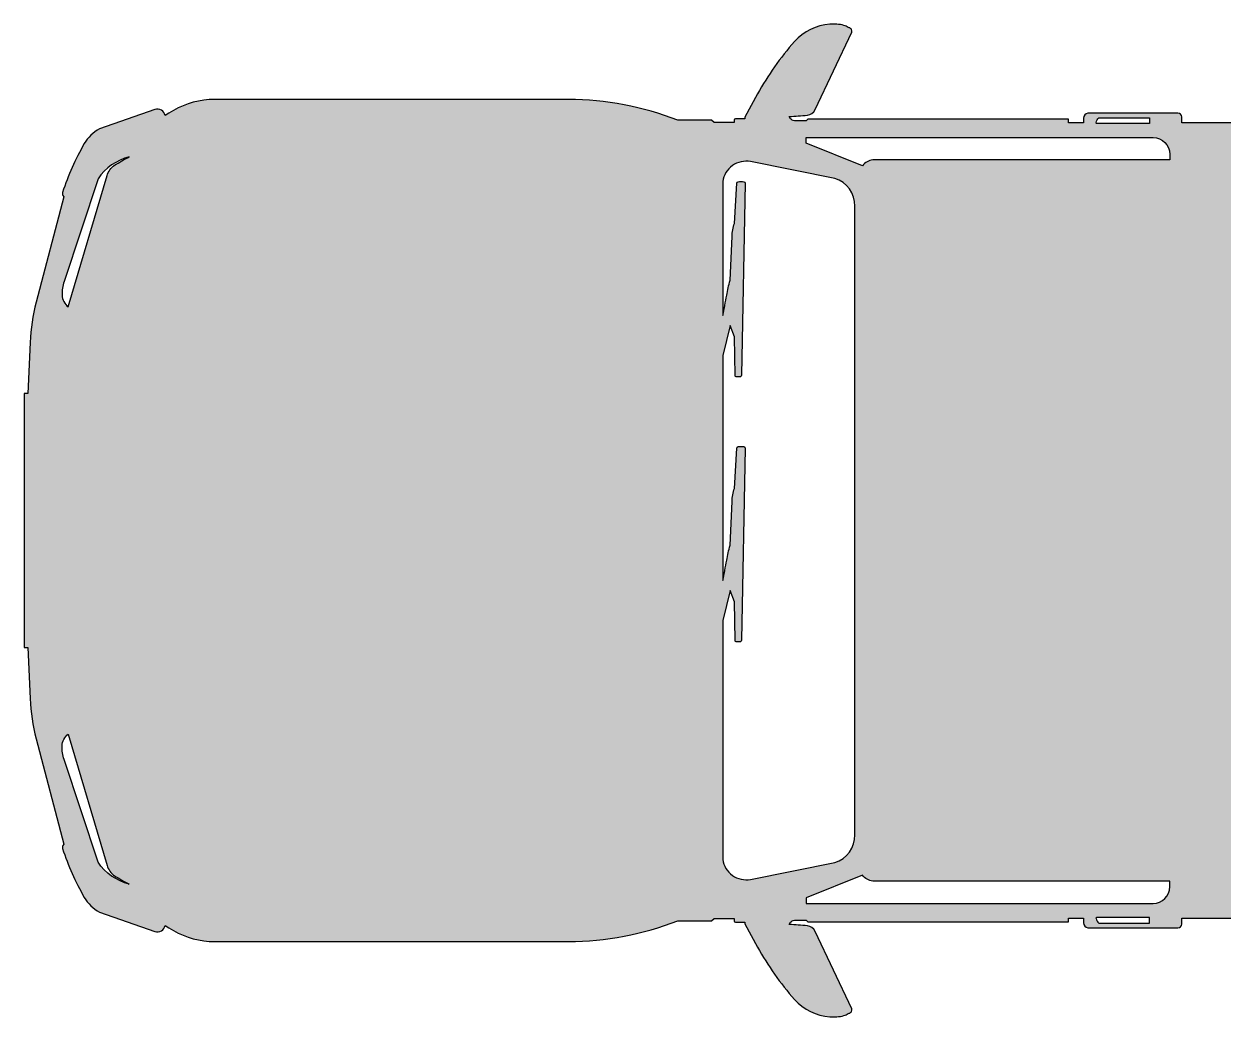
# Model space of a CAD drawing. Header units: metres. Extents: x 23259 to 40448, y -1247 to 8093.
# Drawn here: x 33036 to 35539, y -1212 to 859 of the extents above; entities that cross this region are included whole.
import ezdxf

# ---------------------------------------------------------------- set-up
doc = ezdxf.new("R2010")
doc.units = ezdxf.units.M
doc.layers.add('dwgmodels.com', color=250, linetype='Continuous')
doc.layers.add('hatch_dwgmodels.com', color=250, linetype='Continuous', lineweight=13)

msp = doc.modelspace()

# ---------------------------------------------------------------- hatches: boundary and pattern name
at = {"layer": 'hatch_dwgmodels.com'}
h = msp.add_hatch(color=256, dxfattribs=at)
h.dxf.hatch_style = 1
edge = h.paths.add_edge_path(flags=16)
edge.add_arc((33283.38151408019, -826.176721521295), 112.0875946250107, 214.1113210140718, 255.7418990245181, ccw=False)
edge.add_line((33190.57864140424, -889.0357359258524), (33119.67737381168, -675.1049130159845))
edge.add_arc((33196.26899908049, -649.7208040565145), 80.68847531701319, 177.9593080796212, 198.3363047603937, ccw=False)
edge.add_arc((33148.68285179383, -648.0252210562617), 33.07212922349456, 127.91457812811589, 177.9593080796212, ccw=False)
edge.add_line((33128.3604929874, -621.9337001362765), (33209.45574715205, -895.6130137963519))
edge.add_arc((33248.4659715347, -884.053703671582), 40.68679462608392, 196.5053404381527, 234.470299956431)
edge.add_arc((33458.30397208613, -543.5846349910462), 440.5409584178299, 237.9952504500254, 242.6305108933057)
edge = h.paths.add_edge_path()
edge.add_line((37541.42717287607, -672.0743529180727), (37717.56311512749, -672.0743529180727))
edge.add_arc((37717.56311512749, -635.6636454600082), 36.41070745806451, 270, 305.7687203432481)
edge.add_arc((37646.32590246179, -536.7770707224734), 158.2848028668062, 305.7687203432484, 339.5522487551167)
edge.add_arc((37758.86059151065, -578.7351393987963), 38.18261401760123, 339.5522487551169, 365.8553302072581)
edge.add_line((37796.84399367544, -574.8398636441343), (37796.84399367544, -272.0743529180727))
edge.add_line((37796.84399367544, -272.0743529180727), (37796.84399367544, 30.69115780798893))
edge.add_arc((37758.86059151065, 34.58643356265083), 38.18261401760127, 354.1446697927419, 380.4477512448831)
edge.add_arc((37646.32590246179, -7.371635113671971), 158.2848028668067, 20.44775124488329, 54.23127965675152)
edge.add_arc((37717.56311512749, 91.5149396238628), 36.41070745806453, 54.23127965675192, 90)
edge.add_line((37717.56311512749, 127.9256470819273), (37541.42717287607, 127.9256470819273))
edge.add_arc((37541.42717287607, 97.92564708192731), 30, 90, 180)
edge.add_line((37511.42717287607, 97.92564708192731), (37511.42717287607, -209.8966954638963))
edge.add_line((37511.42717287607, -209.8966954638963), (37480.99273218315, -209.8966954638963))
edge.add_line((37480.99273218315, -209.8966954638963), (37480.99273218315, -119.8966954638963))
edge.add_line((37480.99273218315, -119.8966954638963), (37472.99273218315, -119.8966954638963))
edge.add_line((37472.99273218315, -119.8966954638963), (37472.99273218315, -139.8966954638963))
edge.add_line((37472.99273218315, -139.8966954638963), (37457.99273218315, -139.8966954638963))
edge.add_line((37457.99273218315, -139.8966954638963), (37457.99273218315, 115.5176524235685))
edge.add_line((37457.99273218315, 115.5176524235685), (37513.45333105077, 134.0839749090774))
edge.add_arc((37500.25402491556, 173.5124305694226), 41.57913897870721, 288.5087938915692, 359.1679112150301)
edge.add_line((37541.82877927453, 172.9086108921729), (37541.82877927453, 599.9805543321236))
edge.add_arc((37441.82877927453, 599.9805543321236), 100, 0, 90)
edge.add_line((37441.82877927453, 699.9805543321236), (36202.56210684597, 699.9805543321236))
edge.add_arc((36208.68364567318, 642.787464782156), 57.51975947345097, 96.10927154035107, 161.9664351729645)
edge.add_line((36153.98952564488, 660.594091756775), (35585.62497504342, 660.594091756775))
edge.add_line((35585.62497504342, 660.594091756775), (35585.62497504342, 652.7857253186921))
edge.add_line((35585.62497504342, 652.7857253186921), (35451.06575016615, 652.7857253186921))
edge.add_line((35451.06575016615, 652.7857253186921), (35451.06575016615, 665.3863609674554))
edge.add_arc((35442.98604603375, 664.4592521211051), 8.132720927220465, 6.545798627672321, 90)
edge.add_line((35442.98604603375, 672.5919730483256), (35254.71006846621, 672.5919730483256))
edge.add_arc((35256.10680059103, 662.5446718295389), 10.14392046545802, 97.91428809089622, 180)
edge.add_line((35245.96288012557, 662.5446718295389), (35245.96288012557, 652.7857253186921))
edge.add_line((35245.96288012557, 652.7857253186921), (35214.63888299146, 652.7857253186921))
edge.add_line((35214.63888299146, 652.7857253186921), (35214.63888299146, 660.594091756775))
edge.add_line((35214.63888299146, 660.594091756775), (34670.95028000216, 660.594091756775))
edge.add_line((34670.95028000216, 660.594091756775), (34667.82486965212, 657.147787908656))
edge.add_line((34667.82486965212, 657.147787908656), (34643.02427839216, 657.147787908656))
edge.add_arc((34642.63755272752, 666.0885008129117), 8.949072799793813, 212.971348577156, 272.47675386488345, ccw=False)
edge.add_line((34635.1297923907, 661.2182401729915), (34632.12007392845, 665.8578778775318))
edge.add_arc((34603.6738519662, 1277.688187231515), 612.4912366623022, 272.6619727156172, 276.2190870597602)
edge.add_arc((34667.81800947805, 689.0576064088675), 20.376016774726, 276.219087059765, 334.7300298035157)
edge.add_line((34686.24417209493, 680.3594117214489), (34762.45852079296, 841.8110730507578))
edge.add_arc((34755.76451705019, 844.16362496443), 7.095363740834246, 340.6363992559426, 436.5045024481267)
edge.add_line((34757.42035464926, 851.0630733815306), (34754.90301891819, 851.6672230035001))
edge.add_arc((34740.84856469453, 834.5214229576914), 22.16993781533955, 50.65844297148178, 76.09672976462555)
edge.add_arc((34723.59051179169, 764.8019315027258), 93.99366564073178, 76.09672976462498, 94.09489880089748)
edge.add_arc((34724.64799977388, 750.0307724338397), 108.8026298540309, 94.09489880089767, 138.4566991301262)
edge.add_arc((35095.63791471194, 421.3064555608689), 604.4771132494812, 138.4566991301274, 151.1569698788123)
edge.add_line((34566.14943484923, 712.9132629833002), (34539.65974742531, 664.8143024339624))
edge.add_line((34539.65974742531, 664.8143024339624), (34539.65974742531, 661.3447441739081))
edge.add_line((34539.65974742531, 661.3447441739081), (34520.21067876958, 661.3447441739081))
edge.add_arc((34520.56780473514, 658.3188800934986), 3.046865994491462, 96.7311640061028, 180)
edge.add_line((34517.52093874065, 658.3188800934986), (34517.52093874065, 653.6879965016087))
edge.add_line((34517.52093874065, 653.6879965016087), (34475.29469953974, 653.6879965016087))
edge.add_line((34475.29469953974, 653.6879965016087), (34469.81154392388, 658.0695765662322))
edge.add_line((34469.81154392388, 658.0695765662322), (34399.57144586049, 658.0695765662322))
edge.add_arc((34171.53230501882, 79.37944206625207), 622.0000976876222, 68.49254062132319, 90)
edge.add_line((34171.53230501882, 701.3795397538743), (33422.23876271521, 701.3795397538743))
edge.add_arc((33436.22987122097, 520.8565419528484), 181.0643638386344, 94.43174649581526, 122.8520435795188)
edge.add_line((33338.00761415561, 672.9640436392328), (33330.4238074066, 668.066858373706))
edge.add_arc((33314.5133269197, 665.015139492522), 16.20050546908186, 10.85778135588957, 109.1422186441127)
edge.add_line((33309.20095275257, 680.3198792211879), (33193.34642932501, 640.1060246693487))
edge.add_arc((33232.85544563884, 568.0988166119006), 82.13403912090968, 118.7527578034141, 149.7488973058952)
edge.add_arc((33598.21434915642, 355.0183785032037), 505.0884119368891, 149.7488973058962, 162.4271737231148)
edge.add_arc((33124.03927310744, 505.1880927147917), 7.70229852755103, 162.4271737231488, 210.0000000000257)
edge.add_line((33117.36888691505, 501.3369434510132), (33119.21025135538, 498.1476066850992))
edge.add_line((33119.21025135538, 498.1476066850992), (33061.32667316294, 278.8873376489319))
edge.add_arc((33476.36805232019, 174.607208676172), 427.9412245990419, 165.8962420098564, 177.286735652344)
edge.add_line((33048.90657433665, 194.8649615489812), (33043.86476657174, 88.4771201911899))
edge.add_line((33043.86476657174, 88.4771201911899), (33036.13234776266, 88.4771201911899))
edge.add_line((33036.13234776266, 88.4771201911899), (33036.13234776266, -176.5228798088101))
edge.add_line((33036.13234776266, -176.5228798088101), (33036.13234776266, -441.5228798088101))
edge.add_line((33036.13234776266, -441.5228798088101), (33043.86476657174, -441.5228798088101))
edge.add_line((33043.86476657174, -441.5228798088101), (33048.90657433665, -547.9107211666014))
edge.add_arc((33476.36805232019, -527.6529682937922), 427.9412245990419, 182.713264347656, 194.1037579901436)
edge.add_line((33061.32667316294, -631.9330972665521), (33119.21025135538, -851.1933663027194))
edge.add_line((33119.21025135538, -851.1933663027194), (33117.36888691505, -854.3827030686334))
edge.add_arc((33124.03927310744, -858.2338523324119), 7.702298527550902, 149.9999999999743, 197.5728262768512)
edge.add_arc((33598.21434915642, -708.0641381208239), 505.0884119368894, 197.5728262768853, 210.2511026941038)
edge.add_arc((33232.85544563884, -921.1445762295208), 82.13403912090878, 210.2511026941048, 241.2472421965859)
edge.add_line((33193.34642932501, -993.1517842869689), (33309.20095275257, -1033.365638838808))
edge.add_arc((33314.5133269197, -1018.060899110142), 16.20050546908542, 250.8577813558873, 349.1422186441105)
edge.add_line((33330.4238074066, -1021.112617991326), (33338.00761415561, -1026.009803256853))
edge.add_arc((33436.22987122097, -873.9023015704686), 181.0643638386327, 237.1479564204811, 265.5682535041847)
edge.add_line((33422.23876271521, -1054.425299371494), (34171.53230501882, -1054.425299371494))
edge.add_arc((34171.53230501882, -432.4252016838727), 622.0000976876217, 270, 291.5074593786767)
edge.add_line((34399.57144586049, -1011.115336183853), (34469.81154392388, -1011.115336183853))
edge.add_line((34469.81154392388, -1011.115336183853), (34475.29469953974, -1006.733756119229))
edge.add_line((34475.29469953974, -1006.733756119229), (34517.52093874065, -1006.733756119229))
edge.add_line((34517.52093874065, -1006.733756119229), (34517.52093874065, -1011.364639711119))
edge.add_arc((34520.56780473514, -1011.364639711119), 3.046865994489053, 180, 263.2688359938972)
edge.add_line((34520.21067876958, -1014.390503791528), (34539.65974742531, -1014.390503791528))
edge.add_line((34539.65974742531, -1014.390503791528), (34539.65974742531, -1017.860062051583))
edge.add_line((34539.65974742531, -1017.860062051583), (34566.14943484923, -1065.95902260092))
edge.add_arc((35095.63791471194, -774.3522151784891), 604.4771132494814, 208.8430301211877, 221.5433008698726)
edge.add_arc((34724.64799977388, -1103.07653205146), 108.8026298540286, 221.5433008698738, 265.9051011991024)
edge.add_arc((34723.59051179169, -1117.847691120346), 93.9936656407307, 265.9051011991025, 283.903270235375)
edge.add_arc((34740.84856469453, -1187.567182575312), 22.1699378153392, 283.9032702353745, 309.3415570285184)
edge.add_line((34754.90301891819, -1204.71298262112), (34757.42035464926, -1204.108832999151))
edge.add_arc((34755.76451705019, -1197.20938458205), 7.095363740833307, 283.4954975518731, 379.3636007440566)
edge.add_line((34762.45852079296, -1194.856832668378), (34686.24417209493, -1033.405171339069))
edge.add_arc((34667.81800947805, -1042.103366026488), 20.37601677472752, 25.2699701964843, 83.780912940235)
edge.add_arc((34603.67385196621, -1630.733946849135), 612.4912366623007, 83.78091294024117, 87.33802728438414)
edge.add_line((34632.12007392845, -1018.903637495153), (34635.1297923907, -1014.263999790612))
edge.add_arc((34642.63755272752, -1019.134260430532), 8.949072799792056, 87.52324613511661, 147.028651422844, ccw=False)
edge.add_line((34643.02427839216, -1010.193547526276), (34667.82486965212, -1010.193547526276))
edge.add_line((34667.82486965212, -1010.193547526276), (34670.95028000216, -1013.639851374395))
edge.add_line((34670.95028000216, -1013.639851374395), (35214.63888299146, -1013.639851374395))
edge.add_line((35214.63888299146, -1013.639851374395), (35214.63888299146, -1005.831484936312))
edge.add_line((35214.63888299146, -1005.831484936312), (35245.96288012557, -1005.831484936312))
edge.add_line((35245.96288012557, -1005.831484936312), (35245.96288012557, -1015.590431447159))
edge.add_arc((35256.10680059103, -1015.590431447159), 10.14392046545981, 180, 262.0857119091038)
edge.add_line((35254.71006846621, -1025.637732665946), (35442.98604603375, -1025.637732665946))
edge.add_arc((35442.98604603375, -1017.505011738725), 8.132720927220475, 270, 353.4542013723276)
edge.add_line((35451.06575016615, -1018.432120585076), (35451.06575016615, -1005.831484936312))
edge.add_line((35451.06575016615, -1005.831484936312), (35585.62497504342, -1005.831484936312))
edge.add_line((35585.62497504342, -1005.831484936312), (35585.62497504342, -1013.639851374395))
edge.add_line((35585.62497504342, -1013.639851374395), (36153.98952564488, -1013.639851374395))
edge.add_arc((36208.68364567318, -995.8332243997761), 57.51975947345149, 198.0335648270356, 263.8907284596489)
edge.add_line((36202.56210684597, -1053.026313949744), (37441.82877927453, -1053.026313949744))
edge.add_arc((37441.82877927453, -953.0263139497438), 100, 270, 360)
edge.add_line((37541.82877927453, -953.0263139497438), (37541.82877927453, -672.0743529180727))
edge.add_line((37541.82877927453, -672.0743529180727), (37541.42717287607, -672.0743529180727))
edge = h.paths.add_edge_path(flags=16)
edge.add_line((34493.84104063238, -176.5228798088101), (34493.84104063238, -301.4335601572394))
edge.add_arc((32023.09765329166, 186.2500407230243), 2518.413822360304, 348.8342966617417, 349.8070039664187)
edge.add_arc((34847.11195889959, -321.5139506961634), 350.8859300636553, 164.5897995474712, 169.8070039664188, ccw=False)
edge.add_line((34508.84104063238, -228.2738210775606), (34512.82322332046, -137.1539623764402))
edge.add_arc((34618.50254471294, -141.7724327092084), 105.7801930334331, 162.2081053627396, 177.4976127798426, ccw=False)
edge.add_line((34517.78154027089, -109.4501725410992), (34522.86831871579, -25.92295671876127))
edge.add_arc((34526.54381939826, -26.14679343427622), 3.682310163746936, 102.22212601921632, 176.5150110049135, ccw=False)
edge.add_arc((34531.762546252, -50.23931374729943), 28.3335706793383, 77.77787398074258, 102.22212601925742, ccw=False)
edge.add_arc((34537.12850177876, -25.46710471043042), 2.98685848068251, -7.153326552234887, 77.77787398072229, ccw=False)
edge.add_line((34540.09211195461, -25.83904329302095), (34532.8535107482, -426.0853203694351))
edge.add_arc((34529.49206994916, -426.0245274756176), 3.361990485022598, 282.30049317128487, 358.96389769651125, ccw=False)
edge.add_arc((34525.71508848874, -408.7024426650823), 21.09106860927013, 257.6995068287756, 282.3004931712244, ccw=False)
edge.add_arc((34521.70290723194, -427.1032065379322), 2.257967177435784, 161.6027204134154, 257.6995068287378, ccw=False)
edge.add_line((34519.56034250429, -426.3905831014526), (34518.05503095973, -346.0097174394541))
edge.add_line((34518.05503095973, -346.0097174394541), (34508.84104063238, -322.4347283470997))
edge.add_line((34508.84104063238, -322.4347283470997), (34493.84104063238, -385.2600941852979))
edge.add_line((34493.84104063238, -385.2600941852979), (34493.84104063238, -883.1213529411834))
edge.add_arc((34542.20267328661, -876.9937199756806), 48.74828611082479, 187.2211501715767, 281.2121095445902)
edge.add_line((34551.68137160116, -924.8116002821553), (34727.26796216116, -890.0059520741797))
edge.add_arc((34709.30890315896, -832.7160605122518), 60.03881640590434, 287.4050042238212, 360.7213165151205)
edge.add_line((34769.34296180107, -831.960230916553), (34769.34296180107, -176.5228798088101))
edge.add_line((34769.34296180107, -176.5228798088101), (34769.34296180107, 478.9144712989328))
edge.add_arc((34709.30890315896, 479.6703008946312), 60.03881640590356, 359.2786834848799, 432.5949957761788)
edge.add_line((34727.26796216116, 536.9601924565586), (34551.68137160116, 571.7658406645332))
edge.add_arc((34542.20267328661, 523.9479603580586), 48.74828611082149, 78.78789045540985, 172.7788498284233)
edge.add_line((34493.84104063238, 530.0755933235614), (34493.84104063238, 251.1437639330206))
edge.add_arc((32023.09765329166, 738.8273648132844), 2518.413822360304, 348.8342966617417, 349.8070039664187)
edge.add_arc((34847.11195889959, 231.0633733940965), 350.8859300636553, 164.5897995474712, 169.8070039664188, ccw=False)
edge.add_line((34508.84104063238, 324.3035030126994), (34512.82322332046, 415.4233617138198))
edge.add_arc((34618.50254471294, 410.8048913810516), 105.7801930334331, 162.2081053627396, 177.4976127798426, ccw=False)
edge.add_line((34517.78154027089, 443.1271515491608), (34522.86831871579, 526.6543673714987))
edge.add_arc((34526.54381939826, 526.4305306559837), 3.682310163746936, 102.22212601921632, 176.5150110049135, ccw=False)
edge.add_arc((34531.762546252, 502.3380103429605), 28.3335706793383, 77.77787398074258, 102.22212601925742, ccw=False)
edge.add_arc((34537.12850177876, 527.1102193798296), 2.986858480682455, -7.153326552236024, 77.77787398072212, ccw=False)
edge.add_line((34540.09211195461, 526.738280797239), (34532.8535107482, 126.4920037208249))
edge.add_arc((34529.49206994916, 126.5527966146424), 3.361990485022597, 282.300493171285, 358.96389769651176, ccw=False)
edge.add_arc((34525.71508848874, 143.8748814251776), 21.09106860927016, 257.6995068287756, 282.3004931712244, ccw=False)
edge.add_arc((34521.70290723194, 125.4741175523278), 2.257967177435784, 161.6027204134154, 257.6995068287378, ccw=False)
edge.add_line((34519.56034250429, 126.1867409888073), (34518.05503095973, 206.5676066508058))
edge.add_line((34518.05503095973, 206.5676066508058), (34508.84104063238, 230.1425957431602))
edge.add_line((34508.84104063238, 230.1425957431602), (34493.84104063238, 167.317229904962))
edge.add_line((34493.84104063238, 167.317229904962), (34493.84104063238, -176.5228798088101))
h.paths.add_polyline_path([(37513.45333105077, -487.1297345266976), (37457.99273218315, -468.5634120411896), (37457.99273218315, -388.1490641537239), (37472.99273218315, -388.1490641537239), (37472.99273218315, -408.1490641537239), (37480.99273218315, -408.1490641537239), (37480.99273218315, -353.1490641537239), (37511.42717287607, -353.1490641537238), (37511.42717287607, -486.4514456721546)], flags=16)
edge = h.paths.add_edge_path(flags=16)
edge.add_line((37421.9327383663, -176.5228798088101), (37421.9327383663, -624.7084842389777))
edge.add_arc((37401.7130969648, -623.336253167581), 20.26615199091258, 270, 356.1175041740931, ccw=False)
edge.add_line((37401.7130969648, -643.6024051584936), (37344.96767367725, -643.6024051584936))
edge.add_arc((37345.35265319579, -624.317955058541), 19.28829243057192, 180, 268.8563442576434, ccw=False)
edge.add_line((37326.06436076522, -624.317955058541), (37326.06436076522, -375.4418771546261))
edge.add_arc((37319.57810302835, -356.5228798088104), 19.99999999999971, 288.9239516512625, 359.9999999999982)
edge.add_line((37339.57810302835, -356.522879808811), (37339.57810302835, -176.5228798088101))
edge.add_line((37339.57810302835, -176.5228798088101), (37339.57810302835, 3.477120191189897))
edge.add_arc((37319.57810302835, 3.477120191189414), 20, 1.384177397372922e-12, 71.0760483487373)
edge.add_line((37326.06436076522, 22.39611753700501), (37326.06436076522, 271.2721954409208))
edge.add_arc((37345.35265319579, 271.2721954409208), 19.28829243057407, 91.1436557423566, 180, ccw=False)
edge.add_line((37344.96767367725, 290.5566455408734), (37401.7130969648, 290.5566455408734))
edge.add_arc((37401.7130969648, 270.2904935499608), 20.26615199091259, 3.882495825906915, 90, ccw=False)
edge.add_line((37421.9327383663, 271.6627246213575), (37421.9327383663, -176.5228798088101))
edge = h.paths.add_edge_path(flags=16)
edge.add_line((35425.9261747795, -928.6506159167184), (34806.3434184397, -928.6506159167184))
edge.add_arc((34809.67412821513, -898.4951024761714), 30.33889613138725, 216.3028346347381, 263.69716536525954, ccw=False)
edge.add_line((34785.22404239916, -916.4573384745927), (34667.82486965212, -963.2771442363864))
edge.add_line((34667.82486965212, -963.2771442363864), (34667.82486965212, -974.9989252455598))
edge.add_line((34667.82486965212, -974.9989252455598), (35390.9261747795, -974.9989252455598))
edge.add_arc((35390.9261747795, -939.9989252455598), 35, 270, 360)
edge.add_line((35425.9261747795, -939.9989252455598), (35425.9261747795, -928.6506159167184))
edge = h.paths.add_edge_path(flags=16)
edge.add_line((36346.96352033557, -928.6506159167184), (36346.96352033557, -939.9989252455598))
edge.add_arc((36311.96352033557, -939.9989252455598), 35, -90, 0, ccw=False)
edge.add_line((36311.96352033557, -974.9989252455598), (35670.11926267955, -974.9989252455598))
edge.add_arc((35670.11926267955, -939.9989252455598), 35, 180, 270, ccw=False)
edge.add_line((35635.11926267955, -939.9989252455598), (35635.11926267955, -928.6506159167184))
edge.add_line((35635.11926267955, -928.6506159167184), (36346.96352033557, -928.6506159167184))
edge = h.paths.add_edge_path(flags=16)
edge.add_line((35277.75101011928, -1016.542001983275), (35383.80322317584, -1016.542001983275))
edge.add_line((35383.80322317584, -1016.542001983275), (35383.80322317584, -1004.364131543385))
edge.add_line((35383.80322317584, -1004.364131543385), (35273.6403713733, -1004.364131543385))
edge.add_arc((35273.6403713733, -1006.05428175557), 1.690150212184449, 90, 204.6203948370536)
edge.add_arc((35326.93561807962, -981.6308616208207), 60.31511735559712, 204.6203948370436, 215.3670594105988)
edge = h.paths.add_edge_path(flags=16)
edge.add_line((36236.01875287364, -1016.542001983344), (36342.07096593019, -1016.542001983344))
edge.add_line((36342.07096593019, -1016.542001983344), (36342.07096593019, -1004.364131543454))
edge.add_line((36342.07096593019, -1004.364131543454), (36231.90811412765, -1004.364131543454))
edge.add_arc((36231.90811412765, -1006.054281755639), 1.690150212184449, 90, 204.6203948370536)
edge.add_arc((36285.20336083398, -981.6308616208512), 60.31511735561984, 204.6203948370741, 215.3670594106287)
edge = h.paths.add_edge_path(flags=16)
edge.add_line((37167.31792069676, -928.6506159167184), (37221.61945012801, -961.5722928850046))
edge.add_arc((37215.94457371208, -970.9325228944055), 10.94614672681388, -15.347637446445788, 58.77260083877371, ccw=False)
edge.add_arc((37217.77938601558, -971.4361108022841), 9.043480973186611, 276.31920571758917, 344.65236255355353, ccw=False)
edge.add_line((37218.77477920947, -980.4246446372308), (36486.32560278762, -980.4246446372308))
edge.add_arc((36486.32560278762, -933.3873135260368), 47.03733111119402, 222.834089832305, 270, ccw=False)
edge.add_line((36451.83192933521, -965.3669478238626), (36426.49665177225, -928.6506159167184))
edge.add_line((36426.49665177225, -928.6506159167184), (37167.31792069676, -928.6506159167184))
edge = h.paths.add_edge_path(flags=16)
edge.add_line((35425.9261747795, 575.6048562990973), (34806.3434184397, 575.6048562990973))
edge.add_arc((34809.67412821513, 545.4493428585495), 30.33889613138804, 96.30283463474032, 143.6971653652593)
edge.add_line((34785.22404239916, 563.4115788569725), (34667.82486965212, 610.2313846187653))
edge.add_line((34667.82486965212, 610.2313846187653), (34667.82486965212, 621.9531656279396))
edge.add_line((34667.82486965212, 621.9531656279396), (35390.9261747795, 621.9531656279396))
edge.add_arc((35390.9261747795, 586.9531656279396), 35, 0, 90, ccw=False)
edge.add_line((35425.9261747795, 586.9531656279396), (35425.9261747795, 575.6048562990973))
edge = h.paths.add_edge_path(flags=16)
edge.add_line((36346.96352033557, 575.6048562990973), (36346.96352033557, 586.9531656279396))
edge.add_arc((36311.96352033557, 586.9531656279396), 35, 0, 90)
edge.add_line((36311.96352033557, 621.9531656279396), (35670.11926267955, 621.9531656279396))
edge.add_arc((35670.11926267955, 586.9531656279396), 35, 90, 180)
edge.add_line((35635.11926267955, 586.9531656279396), (35635.11926267955, 575.6048562990973))
edge.add_line((35635.11926267955, 575.6048562990973), (36346.96352033557, 575.6048562990973))
edge = h.paths.add_edge_path(flags=16)
edge.add_line((35277.75101011928, 663.4962423656543), (35383.80322317584, 663.4962423656543))
edge.add_line((35383.80322317584, 663.4962423656543), (35383.80322317584, 651.318371925765))
edge.add_line((35383.80322317584, 651.318371925765), (35273.6403713733, 651.318371925765))
edge.add_arc((35273.6403713733, 653.0085221379494), 1.690150212184449, 155.3796051629464, 270, ccw=False)
edge.add_arc((35326.93561807962, 628.5851020032005), 60.31511735559712, 144.6329405894012, 155.3796051629564, ccw=False)
edge = h.paths.add_edge_path(flags=16)
edge.add_line((36236.01875287364, 663.4962423657234), (36342.07096593019, 663.4962423657234))
edge.add_line((36342.07096593019, 663.4962423657234), (36342.07096593019, 651.3183719258341))
edge.add_line((36342.07096593019, 651.3183719258341), (36231.90811412765, 651.3183719258341))
edge.add_arc((36231.90811412765, 653.0085221380185), 1.690150212184449, 155.3796051629464, 270, ccw=False)
edge.add_arc((36285.20336083398, 628.585102003231), 60.31511735561984, 144.6329405893713, 155.3796051629259, ccw=False)
edge = h.paths.add_edge_path(flags=16)
edge.add_line((37167.31792069676, 575.6048562990973), (37221.61945012801, 608.5265332673844))
edge.add_arc((37215.94457371208, 617.8867632767852), 10.94614672681388, 301.2273991612263, 375.3476374464458)
edge.add_arc((37217.77938601558, 618.3903511846639), 9.043480973186611, 15.3476374464465, 83.68079428241083)
edge.add_line((37218.77477920947, 627.3788850196106), (36486.32560278762, 627.3788850196106))
edge.add_arc((36486.32560278762, 580.3415539084166), 47.03733111119402, 90, 137.165910167695)
edge.add_line((36451.83192933521, 612.3211882062424), (36426.49665177225, 575.6048562990973))
edge.add_line((36426.49665177225, 575.6048562990973), (37167.31792069676, 575.6048562990973))
edge = h.paths.add_edge_path(flags=16)
edge.add_arc((33283.38151408019, 473.1309619036748), 112.0875946250107, 104.2581009754819, 145.8886789859282)
edge.add_line((33190.57864140424, 535.9899763082321), (33119.67737381168, 322.0591533983643))
edge.add_arc((33196.26899908049, 296.6750444388942), 80.68847531701319, 161.6636952396063, 182.0406919203788)
edge.add_arc((33148.68285179383, 294.9794614386415), 33.07212922349456, 182.0406919203788, 232.0854218718841)
edge.add_line((33128.3604929874, 268.8879405186563), (33209.45574715205, 542.5672541787317))
edge.add_arc((33248.4659715347, 531.0079440539618), 40.68679462608392, 125.529700043569, 163.4946595618473, ccw=False)
edge.add_arc((33458.30397208613, 190.5388753734259), 440.5409584178299, 117.36948910669429, 122.0047495499746, ccw=False)

# ---------------------------------------------------------------- linework, layer by layer
at = {"layer": 'dwgmodels.com', "color": 0}
msp.add_lwpolyline([(35585.62497504342, 652.7857253186921), (35451.06575016615, 652.7857253186921), (35451.06575016615, 665.3863609674554, 0.3811341125060514), (35442.98604603375, 672.5919730483256), (35254.71006846621, 672.5919730483256, 0.374311007669113), (35245.96288012557, 662.5446718295389), (35245.96288012557, 652.7857253186921), (35214.63888299146, 652.7857253186921), (35214.63888299146, 660.594091756775), (34670.95028000216, 660.594091756775), (34667.82486965212, 657.147787908656), (34643.02427839216, 657.147787908656, -0.2656375061132334), (34635.1297923907, 661.2182401729915), (34632.12007392845, 665.8578778775318, 0.01552208571894861), (34670.02535424063, 668.8015039036218, 0.2609974783896462), (34686.24417209493, 680.3594117214489), (34762.45852079296, 841.8110730507578, 0.4445392712780313), (34757.42035464926, 851.0630733815306), (34754.90301891819, 851.6672230035001, 0.1114535438231255), (34746.17563377398, 856.0418429758683, 0.07869366825921971), (34716.87855203643, 858.5556449055839, 0.1960191124364559), (34643.21415609874, 822.1871399106276, 0.05547217926586599), (34566.14943484923, 712.9132629833002), (34539.65974742531, 664.8143024339624), (34539.65974742531, 661.3447441739081), (34520.21067876958, 661.3447441739081, 0.3802080985188275), (34517.52093874065, 658.3188800934986), (34517.52093874065, 653.6879965016087), (34475.29469953974, 653.6879965016087), (34469.81154392388, 658.0695765662322), (34399.57144586049, 658.0695765662322, 0.0941204540508099), (34171.53230501882, 701.3795397538743), (33422.23876271521, 701.3795397538743, 0.1246465220859417), (33338.00761415561, 672.9640436392328), (33330.4238074066, 668.066858373706, 0.4572259542405958), (33309.20095275257, 680.3198792211879), (33193.34642932501, 640.1060246693487, 0.1360768705346898), (33161.90594280029, 609.4771736271032, 0.0553759160925172), (33116.6964103061, 507.5135536343259, 0.2106092225220988), (33117.36888691505, 501.3369434510132), (33119.21025135538, 498.1476066850992), (33061.32667316294, 278.8873376489319, 0.04974136700242127), (33048.90657433665, 194.8649615489812), (33043.86476657174, 88.4771201911899), (33036.13234776266, 88.4771201911899), (33036.13234776266, -176.5228798088101), (33036.13234776266, -441.5228798088101), (33043.86476657174, -441.5228798088101), (33048.90657433665, -547.9107211666014, 0.04974136700242127), (33061.32667316294, -631.9330972665521), (33119.21025135538, -851.1933663027194), (33117.36888691505, -854.3827030686334, 0.2106092225220988), (33116.6964103061, -860.5593132519462, 0.0553759160925172), (33161.90594280029, -962.5229332447234, 0.1360768705346898), (33193.34642932501, -993.1517842869689), (33309.20095275257, -1033.365638838808, 0.4572259542405958), (33330.4238074066, -1021.112617991326), (33338.00761415561, -1026.009803256853, 0.1246465220859417), (33422.23876271521, -1054.425299371494), (34171.53230501882, -1054.425299371494, 0.0941204540508099), (34399.57144586049, -1011.115336183853), (34469.81154392388, -1011.115336183853), (34475.29469953974, -1006.733756119229), (34517.52093874065, -1006.733756119229), (34517.52093874065, -1011.364639711119, 0.3802080985188275), (34520.21067876958, -1014.390503791528), (34539.65974742531, -1014.390503791528), (34539.65974742531, -1017.860062051583), (34566.14943484923, -1065.95902260092, 0.05547217926586599), (34643.21415609874, -1175.232899528248, 0.1960191124364559), (34716.87855203643, -1211.601404523204, 0.07869366825921971), (34746.17563377398, -1209.087602593489, 0.1114535438231255), (34754.90301891819, -1204.71298262112), (34757.42035464926, -1204.108832999151, 0.4445392712780313), (34762.45852079296, -1194.856832668378), (34686.24417209493, -1033.405171339069, 0.2609974783896462), (34670.02535424063, -1021.847263521242, 0.01552208571894861), (34632.12007392845, -1018.903637495153), (34635.1297923907, -1014.263999790612, -0.2656375061132334), (34643.02427839216, -1010.193547526276), (34667.82486965212, -1010.193547526276), (34670.95028000216, -1013.639851374395), (35214.63888299146, -1013.639851374395), (35214.63888299146, -1005.831484936312), (35245.96288012557, -1005.831484936312), (35245.96288012557, -1015.590431447159, 0.374311007669113), (35254.71006846621, -1025.637732665946), (35442.98604603375, -1025.637732665946, 0.3811341125060514), (35451.06575016615, -1018.432120585076), (35451.06575016615, -1005.831484936312), (35585.62497504342, -1005.831484936312)], format="xyb", dxfattribs=at)
for points in [[(35277.75101011928, 663.4962423656543), (35383.80322317584, 663.4962423656543), (35383.80322317584, 651.318371925765), (35273.6403713733, 651.318371925765, -0.5464658715510538), (35272.10387631124, 653.7126461781736, -0.04692556817551154)], [(35425.9261747795, 575.6048562990973), (34806.3434184397, 575.6048562990973, 0.2097959758679603), (34785.22404239916, 563.4115788569725), (34785.22404239916, 563.4115788569725), (34667.82486965212, 610.2313846187653), (34667.82486965212, 621.9531656279396), (35390.9261747795, 621.9531656279396, -0.414213562373095), (35425.9261747795, 586.9531656279396)], [(33255.77542353871, 581.765821105666, -0.001640068087228315), (33255.77542353871, 581.765821105666, 0.1836722639977877), (33190.57864140424, 535.9899763082321), (33119.67737381168, 322.0591533983643, 0.08914645288850594), (33115.63169727598, 293.801787284825, 0.2218994351155957), (33128.3604929874, 268.8879405186563), (33209.45574715205, 542.5672541787317, -0.1671854386120674), (33224.82186266694, 564.1194431561562, -0.02022789729684164), (33255.77542353871, 581.765821105666)], [(34493.84104063238, -176.5228798088101), (34493.84104063238, -301.4335601572394, 0.004244261765962536), (34501.76397450054, -259.4196225481755, -0.02276828181033697), (34508.84104063238, -228.2738210775606), (34512.82322332046, -137.1539623764402, -0.06681220964617726), (34517.78154027089, -109.4501725410992), (34522.86831871579, -25.92295671876127, -0.3360169518486351), (34525.76426612052, -22.54794572574247, -0.1070644657642039), (34537.76082638348, -22.54794572574247, -0.3885331804915732), (34540.09211195461, -25.83904329302095), (34532.8535107482, -426.0853203694351, -0.3475686949224125), (34530.20830435476, -429.3093392354604, -0.1077562381441128), (34521.22187262271, -429.3093392354604, -0.4457348048992871), (34519.56034250429, -426.3905831014526), (34518.05503095973, -346.0097174394541), (34508.84104063238, -322.4347283470997), (34493.84104063238, -385.2600941852979), (34493.84104063238, -883.1213529411834, 0.4347654706342777), (34551.68137160116, -924.8116002821553), (34727.26796216116, -890.0059520741797, 0.3312814912682939), (34769.34296180107, -831.960230916553), (34769.34296180107, -176.5228798088101), (34769.34296180107, 478.9144712989328, 0.3312814912682939), (34727.26796216116, 536.9601924565586), (34551.68137160116, 571.7658406645332, 0.4347654706342777), (34493.84104063238, 530.0755933235614), (34493.84104063238, 251.1437639330206, 0.004244261765962535), (34501.76397450054, 293.1577015420844, -0.02276828181033697), (34508.84104063238, 324.3035030126994), (34512.82322332046, 415.4233617138198, -0.06681220964617726), (34517.78154027089, 443.1271515491608), (34522.86831871579, 526.6543673714987, -0.3360169518486351), (34525.76426612052, 530.0293783645175, -0.1070644657642039), (34537.76082638348, 530.0293783645175, -0.3885331804915732), (34540.09211195461, 526.738280797239), (34532.8535107482, 126.4920037208249, -0.3475686949224125), (34530.20830435476, 123.2679848547996, -0.1077562381441128), (34521.22187262271, 123.2679848547996, -0.4457348048992871), (34519.56034250429, 126.1867409888073), (34518.05503095973, 206.5676066508058), (34508.84104063238, 230.1425957431602), (34493.84104063238, 167.317229904962)], [(33255.77542353871, -934.8115807232862, 0.001640068087228315), (33255.77542353871, -934.8115807232862, -0.1836722639977877), (33190.57864140424, -889.0357359258524), (33119.67737381168, -675.1049130159845, -0.08914645288850594), (33115.63169727598, -646.8475469024452, -0.2218994351155957), (33128.3604929874, -621.9337001362765), (33209.45574715205, -895.6130137963519, 0.1671854386120674), (33224.82186266694, -917.1652027737764, 0.02022789729684164), (33255.77542353871, -934.8115807232862)], [(35425.9261747795, -928.6506159167184), (34806.3434184397, -928.6506159167184, -0.2097959758679703), (34785.22404239916, -916.4573384745927), (34667.82486965212, -963.2771442363864), (34667.82486965212, -974.9989252455598), (35390.9261747795, -974.9989252455598, 0.414213562373095), (35425.9261747795, -939.9989252455598)], [(35277.75101011928, -1016.542001983275), (35383.80322317584, -1016.542001983275), (35383.80322317584, -1004.364131543385), (35273.6403713733, -1004.364131543385, 0.5464658715510538), (35272.10387631124, -1006.758405795794, 0.04692556817551154)]]:
    msp.add_lwpolyline(points, format="xyb", close=True, dxfattribs=at)

doc.saveas('drawing.dxf')
